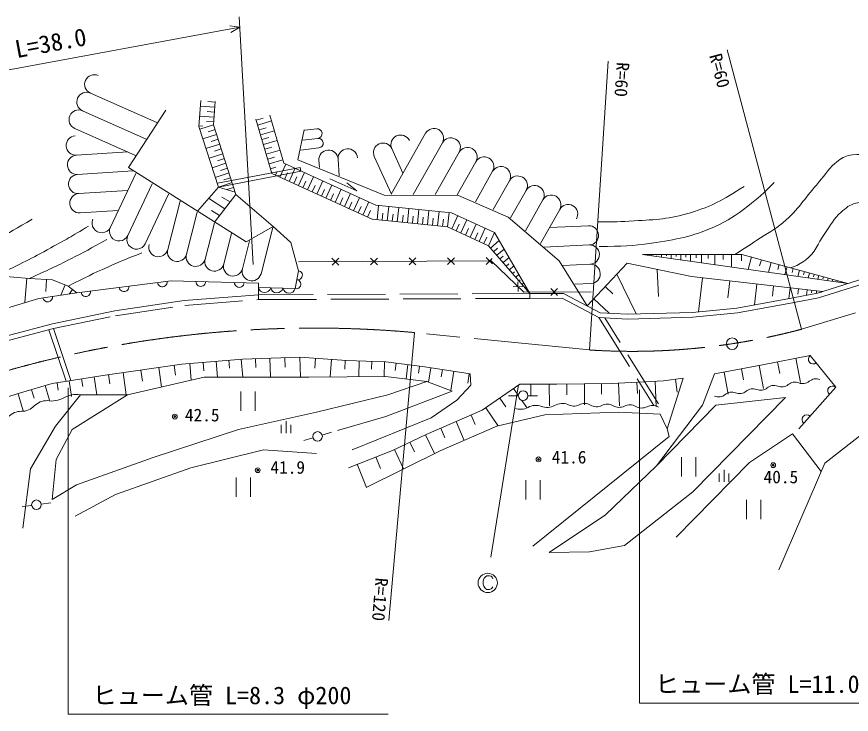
# Model space of a CAD drawing. Units: millimetres, scale not verified. Extents: x 40000 to 680000, y 20000 to 380000.
# Drawn here: x 200426 to 287033, y 263603 to 335955 of the extents above; entities that cross this region are included whole.
import ezdxf
from ezdxf.enums import TextEntityAlignment as Align

# ---------------------------------------------------------------- set-up
doc = ezdxf.new("R2010")
doc.units = ezdxf.units.MM
doc.header["$LTSCALE"] = 1000
doc.header["$PDMODE"] = 32
doc.header["$PDSIZE"] = 500
doc.linetypes.add('CHAIN', pattern=[18.5, 12, -1.5, 3.5, -1.5])
doc.linetypes.add('DASHED', pattern=[7.5, 6, -1.5])
for name, color, linetype, lineweight in [('M-BGD', 7, 'Continuous', 13), ('M-BMK', 2, 'CHAIN', 13), ('M-STR-HTXT', 7, 'Continuous', 13), ('M-STR-STRC', 7, 'Continuous', 13)]:
    doc.layers.add(name, color=color, linetype=linetype, lineweight=lineweight)
doc.styles.add('ＭＳ ゴシック', font='')
doc.styles.get('ＭＳ ゴシック').set_extended_font_data('MS Gothic')

msp = doc.modelspace()

# ---------------------------------------------------------------- linework, layer by layer
at = {"layer": 'M-BGD'}
for p, q in [((208073, 328026), (214957, 324966)), ((219334, 324562), (219520, 327259)), ((220977, 326582), (219481, 326686)), ((221013, 327106), (220265, 327158)), ((220851, 324747), (221017, 327156)), ((207260, 326198), (213851, 323269)), ((220941, 326059), (220193, 326110)), ((228160, 320761), (226692, 325752)), ((220905, 325535), (219408, 325638)), ((220870, 325036), (220122, 325088)), ((226914, 319681), (225253, 325329)), ((225284, 325221), (226004, 325432)), ((225433, 324717), (226872, 325140)), ((206448, 324371), (212746, 321572)), ((221353, 318291), (219334, 324562)), ((219745, 324612), (219340, 324640)), ((220851, 324747), (219423, 324288)), ((221011, 324247), (220297, 324018)), ((223176, 317521), (220851, 324747)), ((225581, 324214), (226300, 324425)), ((225729, 323710), (227168, 324133)), ((231555, 324330), (230340, 324185)), ((221172, 323748), (219744, 323288)), ((221333, 323248), (220619, 323018)), ((225877, 323206), (226597, 323418)), ((226025, 322703), (227464, 323126)), ((231673, 323337), (230123, 323153)), ((242856, 323867), (239268, 317544)), ((221494, 322748), (220066, 322289)), ((221655, 322248), (220941, 322019)), ((226173, 322199), (226893, 322410)), ((231792, 322344), (229905, 322120)), ((239356, 322270), (240512, 319736)), ((244596, 322880), (241559, 317528)), ((206621, 321594), (211946, 321927)), ((221816, 321749), (220388, 321289)), ((226321, 321695), (227760, 322118)), ((226470, 321192), (227189, 321403)), ((237536, 321440), (239312, 317548)), ((246335, 321893), (243849, 317512)), ((222137, 320749), (220709, 320290)), ((221976, 321249), (221262, 321019)), ((226618, 320688), (228057, 321111)), ((227743, 319302), (228365, 320667)), ((237693, 316414), (228160, 320761)), ((231785, 321061), (231835, 320299)), ((233781, 321192), (233895, 319458)), ((248075, 320906), (246139, 317496)), ((206746, 319598), (212469, 319956)), ((210152, 314119), (212785, 319709)), ((222459, 319750), (221031, 319290)), ((221277, 318683), (229839, 320328)), ((221353, 318291), (229915, 319935)), ((222298, 320249), (221584, 320020)), ((226766, 320184), (227317, 320346)), ((237297, 314946), (226914, 319681)), ((227265, 319520), (227441, 319905)), ((228221, 319085), (228532, 319767)), ((228698, 318867), (229321, 320232)), ((229654, 318431), (230276, 319796)), ((229915, 319935), (229839, 320328)), ((249814, 319919), (248021, 316760)), ((222781, 318750), (221353, 318291)), ((222620, 319250), (221906, 319020)), ((229176, 318649), (229487, 319331)), ((230131, 318213), (230443, 318896)), ((230609, 317996), (231231, 319360)), ((231564, 317560), (232187, 318925)), ((232905, 319135), (235729, 317889)), ((235729, 317889), (234691, 318720)), ((251553, 318932), (249865, 315956)), ((206871, 317602), (211941, 317919)), ((211961, 313267), (214490, 318636)), ((221353, 318291), (219179, 315803)), ((223102, 317751), (221353, 318291)), ((222941, 318250), (222228, 318021)), ((231087, 317778), (231398, 318460)), ((232042, 317342), (232353, 318024)), ((232520, 317124), (233142, 318489)), ((233475, 316689), (234098, 318053)), ((253293, 317945), (251669, 315083)), ((213770, 312415), (216195, 317562)), ((222016, 316035), (220343, 317135)), ((223176, 317521), (220944, 314661)), ((222578, 316754), (221712, 317235)), ((227034, 314190), (223176, 317521)), ((232998, 316906), (233309, 317589)), ((233953, 316471), (234264, 317153)), ((234431, 316253), (235053, 317618)), ((235386, 315817), (236008, 317182)), ((216098, 311812), (217394, 316812)), ((234908, 316035), (235219, 316718)), ((235864, 315599), (236175, 316282)), ((236341, 315382), (236964, 316746)), ((245546, 315624), (237693, 316414)), ((237833, 314892), (237983, 316385)), ((238877, 314787), (239028, 316280)), ((239922, 314682), (240072, 316175)), ((255032, 316958), (253217, 313758)), ((206996, 315606), (210969, 315854)), ((218034, 311310), (219170, 315694)), ((221458, 315320), (220653, 315844)), ((236819, 315164), (237130, 315846)), ((238355, 314840), (238430, 315586)), ((239400, 314735), (239475, 315481)), ((240445, 314630), (240520, 315376)), ((240967, 314577), (241117, 316070)), ((241489, 314525), (241564, 315271)), ((242012, 314472), (242162, 315965)), ((243056, 314367), (243206, 315859)), ((244101, 314262), (244251, 315754)), ((245146, 314157), (245296, 315649)), ((250010, 313567), (245546, 315624)), ((245567, 313963), (246195, 315325)), ((256772, 315971), (254765, 312434)), ((219970, 310808), (220947, 314576)), ((245146, 314157), (237297, 314946)), ((237310, 314945), (237315, 314986)), ((242534, 314420), (242609, 315166)), ((243579, 314314), (243654, 315061)), ((244624, 314209), (244699, 314956)), ((246044, 313743), (246358, 314424)), ((246521, 313523), (247149, 314886)), ((247475, 313084), (248102, 314446)), ((225778, 309303), (227017, 314085)), ((249382, 312205), (245146, 314157)), ((246998, 313304), (247312, 313985)), ((247952, 312864), (248265, 313545)), ((248428, 312644), (249056, 314007)), ((249382, 312205), (250010, 313567)), ((250010, 313567), (253691, 307242)), ((259756, 314277), (255706, 314092)), ((303826, 313652), (283522, 307293)), ((221906, 310307), (222723, 313458)), ((223842, 309805), (224598, 312722)), ((248905, 312425), (249219, 313106)), ((249593, 311962), (250491, 312741)), ((253691, 307242), (249382, 312205)), ((249921, 311584), (250334, 311942)), ((250249, 311206), (251003, 311861)), ((259848, 312280), (255151, 312064)), ((241854, 310230), (241143, 310934)), ((241850, 310937), (241147, 310227)), ((245854, 310249), (245143, 310953)), ((245850, 310956), (245147, 310246)), ((249795, 310326), (249143, 310972)), ((250577, 310829), (250918, 311125)), ((250905, 310451), (251515, 310981)), ((265349, 311308), (275682, 311308)), ((265349, 311308), (286660, 308276)), ((266349, 311308), (266349, 311165)), ((266849, 311308), (266849, 311236)), ((267349, 311308), (267349, 311023)), ((267849, 311308), (267849, 311165)), ((268349, 311308), (268349, 310881)), ((268849, 311308), (268849, 311094)), ((269349, 311308), (269349, 310739)), ((269849, 311308), (269849, 311023)), ((270349, 311308), (270349, 310596)), ((270918, 311308), (270918, 310952)), ((271487, 311308), (271487, 310434)), ((272186, 311308), (272186, 310871)), ((272885, 311308), (272885, 310236)), ((273742, 311308), (273742, 310772)), ((274600, 311308), (274600, 309991)), ((275653, 311308), (275653, 310650)), ((275682, 311308), (286660, 308276)), ((276669, 311035), (276313, 309748)), ((233854, 310193), (233143, 310896)), ((233851, 310900), (233147, 310189)), ((237854, 310211), (237143, 310915)), ((237851, 310918), (237147, 310208)), ((249754, 310878), (249147, 310264)), ((251232, 310074), (251502, 310308)), ((251560, 309696), (252027, 310101)), ((259939, 310282), (257115, 310152)), ((259628, 305960), (263757, 310388)), ((263757, 310388), (270445, 309007)), ((277699, 310751), (277521, 310107)), ((278729, 310466), (278446, 309444)), ((279546, 310240), (279405, 309729)), ((251888, 309319), (252085, 309490)), ((252216, 308941), (252539, 309222)), ((262698, 309252), (264714, 305124)), ((266904, 309738), (267012, 306920)), ((280364, 310015), (280140, 309203)), ((281013, 309835), (280901, 309430)), ((281662, 309656), (281484, 309012)), ((282177, 309514), (282088, 309192)), ((282692, 309371), (282551, 308860)), ((283174, 309238), (283104, 308983)), ((198333, 309108), (201765, 308813)), ((201477, 308838), (201259, 306300)), ((201765, 308813), (204147, 308675)), ((203511, 308712), (203437, 307440)), ((204147, 308675), (205752, 308001)), ((225528, 308335), (225510, 307107)), ((252448, 307466), (252424, 308466)), ((252543, 308564), (252669, 308673)), ((252871, 308186), (253051, 308342)), ((270445, 309007), (284033, 307453)), ((271588, 308877), (271184, 305347)), ((274412, 308554), (274210, 306789)), ((283656, 309105), (283549, 308718)), ((284138, 308972), (284085, 308779)), ((284620, 308839), (284548, 308576)), ((285102, 308706), (285066, 308574)), ((285584, 308573), (285546, 308434)), ((286066, 308440), (286047, 308370)), ((205439, 308132), (204993, 307071)), ((205752, 308001), (206668, 307317)), ((206218, 307653), (205874, 307192)), ((252936, 307978), (251936, 307954)), ((253199, 307808), (253253, 307855)), ((253527, 307431), (253563, 307462)), ((256560, 307051), (255849, 307755)), ((256557, 307758), (255853, 307048)), ((260031, 308284), (258329, 308206)), ((261504, 307972), (262304, 307225)), ((277236, 308230), (276989, 306073)), ((278962, 308033), (278838, 306954)), ((280687, 307836), (280562, 306740)), ((281564, 307735), (281501, 307188)), ((282440, 307635), (282376, 307079)), ((282937, 307578), (282905, 307300)), ((283433, 307521), (283405, 307271)), ((283930, 307465), (283916, 307339)), ((225510, 307107), (217812, 306512)), ((225510, 307107), (225531, 306607)), ((253691, 307242), (253688, 306739)), ((257156, 307256), (253691, 307239)), ((260987, 305248), (257156, 307256)), ((260310, 306691), (261910, 305199)), ((280997, 306803), (275155, 305731)), ((283522, 307293), (280997, 306803)), ((217812, 306512), (210598, 305433)), ((275155, 305731), (270544, 305285)), ((210598, 305433), (204127, 304095)), ((263813, 305099), (260987, 305248)), ((270544, 305285), (263813, 305099)), ((204127, 304095), (199033, 302756)), ((223850, 300436), (229809, 300635)), ((226684, 300531), (226749, 298582)), ((228243, 300582), (228275, 299608)), ((229801, 300634), (229870, 298582)), ((229809, 300635), (234642, 300304)), ((277807, 299840), (282772, 300833)), ((281273, 300533), (281778, 298004)), ((282772, 300833), (285420, 297523)), ((209616, 298781), (217561, 299906)), ((216778, 299795), (216920, 298787)), ((217561, 299906), (223850, 300436)), ((218397, 299977), (218541, 298270)), ((219762, 300092), (219834, 299239)), ((221128, 300207), (221264, 298582)), ((222427, 300316), (222496, 299504)), ((223727, 300426), (223882, 298582)), ((225205, 300481), (225236, 299557)), ((231440, 300523), (231370, 299499)), ((233079, 300411), (232955, 298601)), ((234527, 300311), (234465, 299407)), ((234642, 300304), (238746, 300171)), ((235977, 300261), (235924, 298626)), ((237285, 300218), (237259, 299401)), ((238593, 300176), (238544, 298647)), ((238746, 300171), (242785, 299642)), ((239808, 300032), (239708, 299274)), ((241021, 299873), (240826, 298384)), ((242212, 299717), (242114, 298973)), ((272841, 298913), (277807, 299840)), ((277470, 299777), (277915, 297396)), ((279372, 300153), (279609, 298965)), ((209961, 298830), (210094, 297892)), ((211461, 299042), (211789, 296729)), ((213312, 299305), (213476, 298148)), ((215163, 299567), (215449, 297549)), ((242785, 299642), (247485, 298913)), ((243400, 299546), (243168, 298049)), ((244598, 299361), (244482, 298612)), ((245795, 299175), (245486, 297180)), ((247391, 298928), (247236, 297931)), ((247485, 298913), (247551, 297722)), ((271584, 295669), (272841, 298913)), ((273824, 299097), (274250, 296818)), ((275647, 299437), (275860, 298298)), ((204121, 297920), (209616, 298781)), ((204611, 297997), (204734, 297213)), ((205866, 298193), (206120, 296570)), ((207164, 298397), (207291, 297585)), ((208463, 298600), (208756, 296729)), ((262183, 297920), (267545, 298185)), ((262875, 297954), (262992, 295584)), ((264772, 298048), (264830, 296863)), ((266668, 298142), (266800, 295477)), ((267545, 298185), (269597, 298450)), ((269597, 298450), (267942, 293220)), ((268791, 298346), (268962, 297023)), ((200811, 296927), (204121, 297920)), ((201977, 297266), (202245, 296388)), ((203381, 297694), (203844, 296176)), ((223671, 297079), (223671, 295079)), ((225171, 295079), (225171, 297079)), ((247551, 297722), (246095, 296199)), ((248743, 295140), (252649, 297854)), ((251994, 297399), (252479, 296699)), ((252649, 297854), (256489, 297854)), ((253770, 297862), (253779, 296662)), ((255690, 297875), (255706, 295598)), ((256489, 297854), (262183, 297920)), ((257512, 297888), (257520, 296749)), ((259334, 297900), (259349, 295687)), ((261105, 297913), (261113, 296806)), ((285420, 297523), (281580, 293220)), ((196309, 295537), (200811, 296927)), ((200572, 296838), (201108, 295082)), ((246095, 296199), (243447, 294345)), ((250544, 296391), (251174, 295486)), ((251477, 296647), (252477, 296647)), ((253477, 296647), (254477, 296647)), ((249095, 295384), (250354, 293573)), ((252853, 296162), (253363, 295428)), ((266817, 289380), (271584, 295669)), ((242917, 292624), (248743, 295140)), ((247577, 294636), (247998, 293662)), ((227874, 292762), (227874, 293637)), ((228374, 292762), (228374, 294012)), ((228874, 292762), (228874, 293637)), ((243447, 294345), (235237, 291035)), ((246018, 293963), (246860, 292014)), ((232124, 292565), (233082, 292852)), ((244431, 293278), (244859, 292286)), ((230208, 291990), (231166, 292278)), ((239408, 290969), (242917, 292624)), ((242845, 292590), (243767, 290635)), ((239617, 291067), (240568, 289050)), ((241231, 291828), (241706, 290820)), ((234840, 289181), (239408, 290969)), ((237697, 290299), (238168, 289096)), ((269401, 290264), (269401, 288264)), ((270901, 288264), (270901, 290264)), ((235771, 289546), (236713, 287139)), ((273331, 287719), (273331, 288594)), ((273831, 287719), (273831, 288969)), ((274331, 287719), (274331, 288594)), ((223194, 288151), (223194, 286151)), ((224694, 286151), (224694, 288151)), ((253249, 287879), (253249, 285879)), ((254749, 285879), (254749, 287879)), ((276149, 285834), (276149, 283834)), ((277649, 283834), (277649, 285834)), ((200987, 285147), (201980, 285271)), ((202972, 285395), (203964, 285519))]:
    msp.add_line(p, q, dxfattribs=at)
at = {"layer": 'M-BGD', "linetype": 'DASHED'}
for p, q in [((253691, 307239), (225510, 307107)), ((260851, 304754), (266545, 295622)), ((267026, 295796), (261460, 304722)), ((203760, 303481), (205548, 298144)), ((206049, 298222), (204244, 303608))]:
    msp.add_line(p, q, dxfattribs=at)
at = {"layer": 'M-BGD'}
for points in [[(229652, 309608), (228888, 312553), (227034, 314190), (224252, 312608), (212034, 320298), (215907, 326244)], [(230252, 324226), (229597, 321117), (238542, 317462), (246287, 317408), (251414, 315171), (256705, 310644), (259628, 305960)], [(253688, 306739), (257034, 306755), (260851, 304754), (263807, 304598), (270575, 304785), (275224, 305235), (281090, 306311), (283645, 306807), (303963, 313171), (308722, 314388), (320888, 316168), (328044, 317058), (335108, 317502)], [(260051, 307421), (253042, 307388), (249652, 310620), (229652, 310526)], [(225521, 307868), (229324, 307754), (229652, 309608)], [(188581, 300474), (195905, 304699), (202717, 306735), (206668, 307317), (216461, 308554), (225528, 308335)], [(233715, 293021), (238746, 294478), (245631, 297126), (242983, 298119), (238945, 296729), (231530, 294941), (223453, 293154), (214582, 290241), (206637, 287394), (204121, 285871), (204519, 290042), (206174, 293154), (211934, 296729), (219878, 298582), (230736, 298582), (238680, 298649), (242983, 298119)], [(201076, 282892), (201871, 289049), (204452, 293485), (207034, 296729), (211934, 296729)], [(236694, 287129), (244440, 290969), (250266, 293485), (255231, 294676), (262845, 294941), (267214, 294742), (267942, 293220), (268141, 292425), (253973, 281038)], [(279528, 278589), (284295, 289645), (288863, 293220), (301508, 278787)], [(283920, 288775), (280918, 292690), (276483, 289711), (268869, 281965)], [(206505, 284150), (210676, 286401), (218488, 289181), (226035, 291035), (231530, 290638)]]:
    msp.add_lwpolyline(points, dxfattribs=at)
at = {"layer": 'M-BGD', "linetype": 'DASHED'}
msp.add_lwpolyline([(84833, 302252), (131887, 283116), (137349, 281477), (141472, 280985), (145351, 280948), (151295, 281399), (155359, 282500), (159607, 284435), (162786, 286743), (166685, 290011), (171215, 293105), (176208, 295748), (182040, 297582), (188229, 298514), (193136, 300424), (199170, 302275), (204242, 303608), (210686, 304941), (217869, 306015), (225531, 306607), (253688, 306739)], dxfattribs=at)
at = {"layer": 'M-BGD'}
msp.add_lwpolyline([(263507, 281104), (270590, 286666), (280190, 296464), (272974, 295669), (266817, 289380), (261520, 284282), (255695, 280376), (259865, 280442)], close=True, dxfattribs=at)
for centre, radius in [((252977, 296647), 500), ((216833, 294478), 100), ((216833, 294478), 80), ((216833, 294478), 60), ((216833, 294478), 40), ((216833, 294478), 20), ((216833, 294478), 20), ((231645, 292421), 500), ((254569, 290042), 100), ((254569, 290042), 80), ((254569, 290042), 60), ((254569, 290042), 40), ((254569, 290042), 20), ((254569, 290042), 20), ((278932, 289446), 100), ((278932, 289446), 80), ((278932, 289446), 60), ((278932, 289446), 40), ((278932, 289446), 20), ((278932, 289446), 20), ((225439, 288917), 100), ((225439, 288917), 80), ((225439, 288917), 60), ((225439, 288917), 40), ((225439, 288917), 20), ((225439, 288917), 20), ((202476, 285333), 500)]:
    msp.add_circle(centre, radius, dxfattribs=at)
for centre, radius, start, end in [((208479, 328940), 1000, 66.03751, 246.03751), ((207666, 327112), 1000, 66.03751, 246.03751), ((206854, 325284), 1000, 66.03751, 246.03751), ((231614, 323834), 500, 276.78897, 96.78897), ((243726, 323374), 1000, 330.42674, 150.42674), ((206559, 322592), 1000, 93.57633, 273.57633), ((231732, 322841), 500, 276.78897, 96.78897), ((240266, 322685), 1000, 24.52772, 204.52772), ((245465, 322387), 1000, 330.42674, 150.42674), ((234779, 321258), 1000, 3.77228, 183.77228), ((238446, 321855), 1000, 24.52772, 204.52772), ((247205, 321400), 1000, 330.42674, 150.42674), ((206684, 320596), 1000, 93.57633, 273.57633), ((232783, 321126), 1000, 3.77228, 183.77228), ((248944, 320413), 1000, 330.42674, 150.42674), ((206809, 318600), 1000, 93.57633, 273.57633), ((250684, 319426), 1000, 330.42674, 150.42674), ((252423, 318439), 1000, 330.42674, 150.42674), ((254163, 317451), 1000, 330.42674, 150.42674), ((206933, 316604), 1000, 93.57633, 273.57633), ((255902, 316464), 1000, 330.42674, 150.42674), ((257642, 315477), 1000, 330.42674, 150.42674), ((209247, 314546), 1000, 154.77836, 334.77836), ((211056, 313693), 1000, 154.77836, 334.77836), ((259802, 313278), 1000, 272.62304, 92.62304), ((212866, 312841), 1000, 154.77836, 334.77836), ((215130, 312063), 1000, 165.47328, 345.47328), ((217066, 311561), 1000, 165.47328, 345.47328), ((259893, 311281), 1000, 272.62304, 92.62304), ((219002, 311059), 1000, 165.47328, 345.47328), ((220938, 310558), 1000, 165.47328, 345.47328), ((222874, 310056), 1000, 165.47328, 345.47328), ((259985, 309283), 1000, 272.62304, 92.62304), ((224810, 309554), 1000, 165.47328, 345.47328), ((229598, 309140), 472, 256.54381, 83.44023), ((215538, 308437), 500, 187.19483, 7.19483), ((219530, 308480), 500, 178.62149, 358.62149), ((223529, 308383), 500, 178.62149, 358.62149), ((229434, 308212), 472, 256.54381, 83.44023), ((207601, 307435), 500, 187.19483, 7.19483), ((211570, 307936), 500, 187.19483, 7.19483), ((226159, 308001), 652, 191.77406, 344.78202), ((227427, 307963), 652, 191.77406, 344.78202), ((228695, 307925), 652, 191.77406, 344.78202), ((203641, 306872), 500, 188.37601, 8.37601), ((283084, 300443), 500, 128.65981, 308.65981), ((281181, 296955), 1094, 68.59844, 129.31114), ((281980, 298992), 1094, 248.59844, 309.31114), ((283366, 297299), 1094, 68.59844, 129.31114), ((275425, 297959), 1094, 248.59844, 309.31114), ((276812, 296266), 1094, 68.59844, 129.31114), ((277610, 298303), 1094, 248.59844, 309.31114), ((278996, 296610), 1094, 68.59844, 129.31114), ((279795, 298648), 1094, 248.59844, 309.31114), ((285087, 297150), 500, 48.25722, 228.25722), ((204032, 298714), 2618, 260.33029, 299.30831), ((206595, 294148), 2618, 80.33029, 119.30831), ((273241, 297615), 1094, 248.59844, 309.31114), ((274627, 295922), 1094, 68.59844, 129.31114), ((200944, 296851), 1824, 269.04122, 315.83762), ((203561, 294309), 1824, 89.04122, 135.83762), ((252698, 296890), 1656, 249.55888, 298.71046), ((254289, 293985), 1656, 69.55888, 118.71046), ((255445, 297089), 1656, 249.55888, 298.71046), ((257036, 294184), 1656, 69.55888, 118.71046), ((258232, 296795), 1227, 239.75483, 297.0181), ((259347, 294610), 1227, 59.75483, 117.0181), ((260583, 296729), 1227, 239.75483, 297.0181), ((261697, 294543), 1227, 59.75483, 117.0181), ((262933, 296663), 1227, 239.75483, 297.0181), ((264047, 294477), 1227, 59.75483, 117.0181), ((265283, 296597), 1227, 239.75483, 297.0181), ((266398, 294411), 1227, 59.75483, 117.0181), ((200883, 293203), 1824, 89.04122, 135.83762), ((282424, 294165), 500, 48.25722, 228.25722)]:
    msp.add_arc(centre, radius, start, end, dxfattribs=at)
for points, knots in [([(274939, 311308), (276227, 312109), (276569, 312323), (277593, 313006), (278659, 313717), (279346, 314009), (280283, 314882), (281753, 316251), (282313, 317270), (283645, 318774), (284423, 319654), (284710, 320315), (285662, 321004), (286173, 321374), (286522, 321556), (287148, 321641), (288398, 321811), (289101, 321381), (290333, 321110), (292117, 320718), (293063, 320259), (294863, 319942), (296676, 319623), (297729, 319582), (299569, 319659), (301942, 319759), (303275, 319991), (305585, 320544), (307941, 321107), (309205, 321661), (311424, 322632), (313797, 323670), (315073, 324376), (317334, 325640), (319008, 326576), (319766, 327424), (321510, 328223), (322833, 328830), (323608, 329114), (325013, 329497), (325936, 329748), (326464, 330004), (327419, 329957), (328521, 329903), (329158, 329707), (330144, 329214), (332032, 328271), (332798, 327265), (334532, 326064), (336632, 324611), (337746, 323687), (339982, 322455), (341742, 321485), (342408, 321172), (344618, 320225)], [0, 0, 0, 0, 1, 1, 1, 2, 2, 2, 3, 3, 3, 4, 4, 4, 5, 5, 5, 6, 6, 6, 7, 7, 7, 8, 8, 8, 9, 9, 9, 10, 10, 10, 11, 11, 11, 12, 12, 12, 13, 13, 13, 14, 14, 14, 15, 15, 15, 16, 16, 16, 17, 17, 17, 18, 18, 18, 18]), ([(260856, 312126), (263368, 312135), (264193, 312173), (266305, 312475), (268920, 312850), (270428, 313122), (272851, 314174), (274297, 314802), (275028, 315344), (276284, 316297), (277438, 317173), (277836, 317560), (279044, 318774)], [0, 0, 0, 0, 1, 1, 1, 2, 2, 2, 3, 3, 3, 4, 4, 4, 4]), ([(260718, 314691), (262494, 314661), (263025, 314682), (264500, 314776), (266800, 314922), (268131, 314962), (270339, 315625), (272666, 316324), (273572, 316900), (275930, 318350)], [0, 0, 0, 0, 1, 1, 1, 2, 2, 2, 3, 3, 3, 3]), ([(280753, 309907), (281442, 310155), (281718, 310323), (282265, 310706), (283358, 311472), (283483, 312396), (284282, 313466), (284936, 314344), (285148, 314985), (285980, 315696), (286509, 316147), (286832, 316432), (287502, 316616), (288036, 316762), (288369, 316622), (288917, 316545), (290166, 316369), (290828, 316069), (292067, 315837), (293971, 315481), (295050, 315277), (296986, 315200), (299048, 315118), (300220, 315228), (302259, 315554), (304113, 315851), (305104, 316261), (306894, 316828), (308120, 317216), (308529, 317353), (310009, 317890)], [0, 0, 0, 0, 1, 1, 1, 2, 2, 2, 3, 3, 3, 4, 4, 4, 5, 5, 5, 6, 6, 6, 7, 7, 7, 8, 8, 8, 9, 9, 9, 10, 10, 10, 10]), ([(148635, 287585), (150388, 288255), (150942, 288503), (152343, 289251), (154256, 290271), (155164, 291118), (156920, 292388), (159261, 294081), (160521, 295101), (162789, 296891), (164825, 298498), (165765, 299674), (167956, 301062), (170315, 302556), (171807, 303128), (174415, 304125), (177065, 305139), (178664, 305369), (181354, 306266), (184547, 307330), (186321, 307970), (189474, 309145), (191793, 310009), (193121, 310426), (195380, 311433), (198060, 312629), (198962, 313176), (202024, 314940)], [0, 0, 0, 0, 1, 1, 1, 2, 2, 2, 3, 3, 3, 4, 4, 4, 5, 5, 5, 6, 6, 6, 7, 7, 7, 8, 8, 8, 9, 9, 9, 9]), ([(198333, 309108), (201064, 310445), (201811, 310793), (203980, 311987), (205524, 312838), (206033, 313128), (207892, 314239)], [0, 0, 0, 0, 1, 1, 1, 2, 2, 2, 2]), ([(201765, 308813), (203836, 309756), (204396, 310006), (206047, 310843), (207520, 311590), (208000, 311851), (209775, 312836)], [0, 0, 0, 0, 1, 1, 1, 2, 2, 2, 2]), ([(205752, 308001), (207716, 308990), (208247, 309266), (209886, 309994), (211256, 310603), (211719, 310793), (213429, 311470)], [0, 0, 0, 0, 1, 1, 1, 2, 2, 2, 2])]:
    msp.add_open_spline(points, degree=3, knots=knots, dxfattribs=at)
for p in [(216833, 294478), (254569, 290042), (278932, 289446), (225439, 288917)]:
    msp.add_point(p, dxfattribs=at)
at = {"layer": 'M-BMK'}
for p, q in [((305162, 310675), (281864, 303539)), ((259854, 301390), (241714, 303195))]:
    msp.add_line(p, q, dxfattribs=at)
at = {"layer": 'M-BMK', "color": 3, "linetype": 'Continuous'}
msp.add_circle((274665, 302036), 600, dxfattribs=at)
at = {"layer": 'M-BMK'}
for centre, radius, start, end in [((231284, 186721), 116941, 84.88266, 113.95642), ((264290, 369728), 68482, 266.28615, 284.86906)]:
    msp.add_arc(centre, radius, start, end, dxfattribs=at)
at = {"layer": 'M-STR-HTXT'}
for p, q in [((224951, 310240), (223513, 335955)), ((178892, 326620), (223575, 334858)), ((223575, 334858), (222528, 335021)), ((223575, 334858), (222655, 334332)), ((281864, 303539), (274165, 332534)), ((259854, 301390), (261798, 331327)), ((241714, 303195), (239038, 273315)), ((205758, 297463), (205758, 263603)), ((252502, 297782), (249627, 279894)), ((265066, 297250), (265066, 264774)), ((265066, 264774), (295626, 264774)), ((205758, 263603), (238979, 263603))]:
    msp.add_line(p, q, dxfattribs=at)
at = {"layer": 'M-STR-STRC'}
for p, q in [((248845, 277423), (248897, 277641)), ((248845, 277092), (248845, 277423)), ((248897, 277641), (248951, 277708)), ((248951, 277708), (249066, 277864)), ((249066, 277864), (249221, 277969)), ((249221, 277969), (249500, 277972)), ((249500, 277972), (249662, 277920)), ((249662, 277920), (249772, 277810)), ((249772, 277810), (249830, 277641)), ((248893, 276881), (248845, 277092)), ((249005, 276712), (248893, 276881)), ((249111, 276604), (249005, 276712)), ((249228, 276548), (249111, 276604)), ((249502, 276548), (249228, 276548)), ((249664, 276600), (249502, 276548)), ((249774, 276714), (249664, 276600)), ((249824, 276816), (249774, 276714))]:
    msp.add_line(p, q, dxfattribs=at)
msp.add_circle((249308, 277232), 1000, dxfattribs=at)
msp.add_circle((249308, 277232), 1000, dxfattribs=at)

# ---------------------------------------------------------------- texts
at = {"layer": 'M-BGD', "style": 'ＭＳ ゴシック'}
for s, p in [('42.5', (219679, 293587)), ('41.6', (257747, 289218)), ('41.9', (228551, 288159)), ('40.5', (279727, 287166))]:
    msp.add_text(s, height=1320, dxfattribs=at).set_placement(p, align=Align.BOTTOM_CENTER)
at = {"layer": 'M-STR-HTXT', "style": 'ＭＳ ゴシック'}
msp.add_text('擁壁 L=38.0', height=1833, rotation=10.446, dxfattribs=at).set_placement((201143, 331230), align=Align.BOTTOM_CENTER)
for rotation, p in [(284.869, (271891, 331824)), (266.286, (262297, 331294))]:
    msp.add_text('R=60', height=1320, rotation=rotation, dxfattribs=at).set_placement(p, align=Align.BOTTOM_LEFT)
msp.add_text('R=120', height=1320, rotation=265.321, dxfattribs=at).set_placement((236900, 273363), align=Align.BOTTOM_RIGHT)
for s, p in [('ヒューム管 L=11.0 φ400', (280719, 265274)), ('ヒューム管 L=8.3 φ200', (221730, 264103))]:
    msp.add_text(s, height=1833, dxfattribs=at).set_placement(p, align=Align.BOTTOM_CENTER)

doc.saveas('drawing.dxf')
